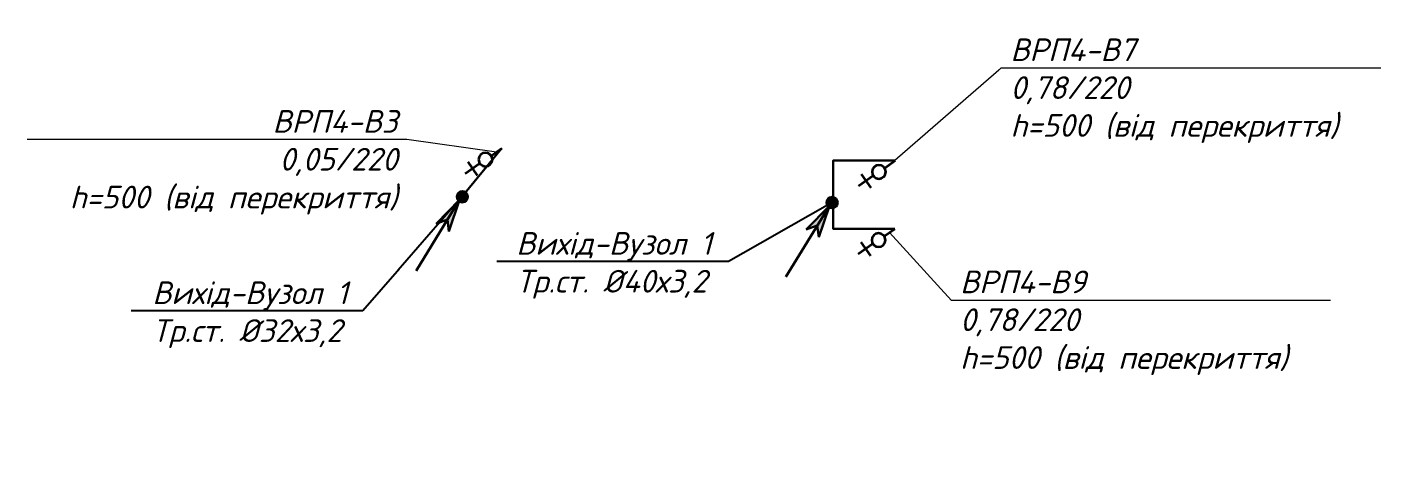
# Model space of a CAD drawing. Header units: millimetres. Extents: x -164867 to 807677, y -316775 to 513985.
# Drawn here: x 676833 to 691769, y 266636 to 271317 of the extents above; entities that cross this region are included whole.
import ezdxf
from ezdxf import colors
from ezdxf.entities.mleader import LeaderData, LeaderLine
from ezdxf.math import Vec2, Vec3

# ---------------------------------------------------------------- set-up
doc = ezdxf.new("R2010")
doc.units = ezdxf.units.MM
for name, color, linetype, lineweight in [('E_В лотку', 5, 'Kabl_in_Lotok', 30), ('E_Обладнання', 84, 'Continuous', 35), ('E_Позначення', 7, 'Continuous', 15), ('E_Розп. мережі', 5, 'Continuous', 30)]:
    doc.layers.add(name, color=color, linetype=linetype, lineweight=lineweight)
doc.layers.add('выноски', color=7, linetype='Continuous')
doc.styles.add('GOST 2.304', font='isocpeui.ttf')
doc.styles.add('ГОСТ 2.304', font='isocpeui.ttf')
doc.linetypes.add('Kabl_in_Lotok', pattern='A,10,[130,ltypeshp.shx,S=1,R=0,X=0,Y=0],1,[130,ltypeshp.shx,S=1,R=90,X=0,Y=-1],1,[130,ltypeshp.shx,S=1,R=0,X=0,Y=0],10', length=22)

# ---------------------------------------------------------------- blocks, each defined once
blk = doc.blocks.new('электровывод')
at = {"color": 0, "linetype": 'ByBlock', "lineweight": -2}
for p, q in [((-122.6, 123.9), (-204.8, 207)), ((-202.4, 127.2), (-125, 203.7)), ((-59.5, 60.1), (0, 0))]:
    blk.add_line(p, q, dxfattribs=at)
blk.add_circle((-91, 92), 44.9, dxfattribs=at)
blk = doc.blocks.new('_None')
blk = doc.blocks.new('*U69')
at = {"lineweight": -2}
h = blk.add_hatch(color=256, dxfattribs=at)
edge = h.paths.add_edge_path()
edge.add_arc((0.07, 0), 1.28, 0, 360)
h = blk.add_hatch(color=256, dxfattribs=at)
h.paths.add_polyline_path([(-0.47, -0.71), (-5.33, -6.22), (-2.9, -5.18)])
h.paths.add_polyline_path([(-0.47, -0.71), (-2.9, -5.18), (-2.45, -7.79)])
for p, q in [((-9.24, -16.84), (-0.47, -0.71)), ((-0.47, -0.71), (-5.33, -6.22)), ((-0.47, -0.71), (-5.33, -6.22)), ((-0.47, -0.71), (-2.45, -7.79)), ((-0.47, -0.71), (-2.45, -7.79)), ((-5.33, -6.22), (-2.9, -5.18)), ((-5.33, -6.22), (-2.9, -5.18)), ((-2.9, -5.18), (-2.45, -7.79)), ((-2.9, -5.18), (-2.45, -7.79))]:
    blk.add_line(p, q, dxfattribs=at)
blk.add_circle((0.11, 0), 1.24, dxfattribs=at)

msp = doc.modelspace()

# ---------------------------------------------------------------- linework, layer by layer
at = {"layer": 'E_Розп. мережі', "ltscale": 30}
msp.add_lwpolyline([(682069.54, 269980.97), (681629.26, 269447.64)], dxfattribs=at)
at = {"layer": 'E_Розп. мережі'}
msp.add_lwpolyline([(686407.04, 269094.94), (685725.68, 269094.94), (685725.68, 269844.94), (686410.66, 269844.94)], dxfattribs=at)

# ---------------------------------------------------------------- block references
at = {"layer": 'E_В лотку', "xscale": 50.00000000000003, "yscale": 50.00000000000003, "zscale": 50.00000000000003, "rotation": 357.0874877686715}
msp.add_blockref('*U69', (681629.26, 269447.64), dxfattribs=at)
at = {"layer": 'E_Обладнання', "xscale": -1.687500000021706, "yscale": 1.687500000021705, "zscale": 1.687500000021704, "rotation": 169.4892115701172}
for p in [(682069.54, 269980.97), (686410.66, 269844.94), (686407.04, 269094.94)]:
    msp.add_blockref('электровывод', p, dxfattribs=at)
at = {"layer": 'E_Розп. мережі', "xscale": 50.00000000000003, "yscale": 50.00000000000003, "zscale": 50.00000000000003, "rotation": 357.0874877686715}
msp.add_blockref('*U69', (685709.25, 269383.19), dxfattribs=at)

# ---------------------------------------------------------------- next in the draw order: leaders
at = {"layer": 'E_Позначення'}
ml = msp.add_multileader_mtext('Standard', dxfattribs=at)
ml.set_content('ВРП4-В7\\P0,78/220\\Ph=500 (від перекриття)', color=256, style='ГОСТ 2.304')
ml.set_leader_properties(color=256, linetype='ByLayer', lineweight=-1)
ml.set_arrow_properties(name='NONE')
ml.build(insert=Vec2(0, 0))
ml.multileader.update_dxf_attribs({"has_dogleg": 0, "text_left_attachment_type": 6, "text_right_attachment_type": 6, "dogleg_length": 0, "arrow_head_size": 1})
ctx = ml.context
ctx.base_point, ctx.char_height, ctx.arrow_head_size, ctx.landing_gap_size, ctx.plane_origin = Vec3(687581.29, 270866.5), 250, 1, 100, Vec3(706139.02, 269204.32)
ctx.left_attachment, ctx.right_attachment = 6, 6
notes = []
notes.append((ctx, [(0, (1, 1, 0), (687581.29, 270866.5), (1, 0), 0, [(0, [(686352.06, 269804.22)], 0, [])])]))
ctx.mtext.insert, ctx.mtext.flow_direction = Vec3(687681.29, 271191.5), 5
ctx.mtext.has_bg_fill, ctx.mtext.bg_color, ctx.mtext.bg_scale_factor, ctx.mtext.bg_transparency, ctx.mtext.use_window_bg_color = 1, -1027028792, 1.5, 0, 1
ml = msp.add_multileader_mtext('Standard', dxfattribs=at)
ml.set_content('ВРП4-В9\\P0,78/220\\Ph=500 (від перекриття)', color=256, style='ГОСТ 2.304')
ml.set_leader_properties(color=256, linetype='ByLayer', lineweight=-1)
ml.set_arrow_properties(name='NONE')
ml.build(insert=Vec2(0, 0))
ml.multileader.update_dxf_attribs({"has_dogleg": 0, "text_left_attachment_type": 6, "text_right_attachment_type": 6, "dogleg_length": 0, "arrow_head_size": 1})
ctx = ml.context
ctx.base_point, ctx.char_height, ctx.arrow_head_size, ctx.landing_gap_size, ctx.plane_origin = Vec3(687026.14, 268309.15), 250, 1, 100, Vec3(706135.4, 268454.32)
ctx.left_attachment, ctx.right_attachment = 6, 6
notes.append((ctx, [(0, (1, 1, 0), (687026.14, 268309.15), (1, 0), 0, [(0, [(686348.44, 269054.22)], 0, [])])]))
ctx.mtext.insert, ctx.mtext.flow_direction = Vec3(687126.14, 268634.15), 5
ctx.mtext.has_bg_fill, ctx.mtext.bg_color, ctx.mtext.bg_scale_factor, ctx.mtext.bg_transparency, ctx.mtext.use_window_bg_color = 1, -1027028792, 1.5, 0, 1
at = {"layer": 'выноски', "color": 6, "ltscale": 100}
ml = msp.add_multileader_mtext('Standard', dxfattribs=at)
ml.set_content('Вихід-Вузол 1\\PТр.ст. %%C32х3,2 ', color=6, style='GOST 2.304')
ml.set_leader_properties()
ml.set_arrow_properties(name='NONE')
ml.build(insert=Vec2(0, 0))
ml.multileader.update_dxf_attribs({"text_left_attachment_type": 6, "text_right_attachment_type": 6})
ctx = ml.context
ctx.base_point, ctx.char_height, ctx.plane_origin = Vec3(678212.85, 268189.22), 250, Vec3(680108.28, 268925.2)
ctx.left_attachment, ctx.right_attachment = 6, 6
notes.append((ctx, [(1, (1, 1, 0), (680538.86, 268189.22), (-1, 0), 8, [(1, [(681629.26, 269447.64)], 0, [])])]))
ctx.mtext.insert, ctx.mtext.width, ctx.mtext.defined_height, ctx.mtext.flow_direction = Vec3(678214.85, 268514.22), 2678.4939, 297.17, 5
ctx.mtext.has_bg_fill, ctx.mtext.bg_color, ctx.mtext.bg_scale_factor, ctx.mtext.bg_transparency, ctx.mtext.use_window_bg_color = 1, -1023410167, 1.5, 0, 1
ml = msp.add_multileader_mtext('Standard', dxfattribs=at)
ml.set_content('Вихід-Вузол 1\\PТр.ст. %%C40х3,2 ', color=6, style='GOST 2.304')
ml.set_leader_properties()
ml.set_arrow_properties(name='NONE')
ml.build(insert=Vec2(0, 0))
ml.multileader.update_dxf_attribs({"text_left_attachment_type": 6, "text_right_attachment_type": 6})
ctx = ml.context
ctx.base_point, ctx.char_height, ctx.plane_origin = Vec3(682227.9, 268733.13), 250, Vec3(684140.19, 266836.94)
ctx.left_attachment, ctx.right_attachment = 6, 6
notes.append((ctx, [(1, (1, 1, 0), (684570.77, 268733.13), (-1, 0), 8, [(1, [(685714.84, 269382.85)], 0, [])])]))
ctx.mtext.insert, ctx.mtext.width, ctx.mtext.defined_height, ctx.mtext.flow_direction = Vec3(682229.9, 269058.13), 2678.4939, 297.17, 5
ctx.mtext.has_bg_fill, ctx.mtext.bg_color, ctx.mtext.bg_scale_factor, ctx.mtext.bg_transparency, ctx.mtext.use_window_bg_color = 1, -1023410167, 1.5, 0, 1
for ctx, leaders in notes:
    for number, flags, end, landing, length, lines in leaders:
        leader = LeaderData()
        leader.index, (leader.has_last_leader_line, leader.has_dogleg_vector, leader.attachment_direction) = number, flags
        leader.last_leader_point, leader.dogleg_vector, leader.dogleg_length = Vec3(end), Vec3(landing), length
        for number, points, colour, breaks in lines:
            line = LeaderLine()
            line.index, line.vertices, line.color, line.breaks = number, Vec3.list(points), colors.encode_raw_color(colour), breaks
            leader.lines.append(line)
        ctx.leaders.append(leader)

# ---------------------------------------------------------------- next in the draw order: leaders
at = {"layer": 'E_Позначення'}
ml = msp.add_multileader_mtext('Standard', dxfattribs=at)
ml.set_content('ВРП4-В3\\P0,05/220\\Ph=500 (від перекриття)', color=256, style='ГОСТ 2.304')
ml.set_leader_properties(color=256, linetype='ByLayer', lineweight=-1)
ml.set_arrow_properties(name='NONE')
ml.build(insert=Vec2(0, 0))
ml.multileader.update_dxf_attribs({"has_dogleg": 0, "text_left_attachment_type": 6, "text_right_attachment_type": 6, "dogleg_length": 0, "arrow_head_size": 1})
ctx = ml.context
ctx.base_point, ctx.char_height, ctx.arrow_head_size, ctx.landing_gap_size, ctx.plane_origin = Vec3(676988.74, 270077.3), 250, 1, 100, Vec3(701797.9, 269340.34)
ctx.left_attachment, ctx.right_attachment, ctx.text_align_type = 6, 6, 2
notes = []
notes.append((ctx, [(1, (1, 1, 0), (681020.94, 270077.3), (-1, 0), 0, [(0, [(682010.94, 269940.24)], 0, [])])]))
ctx.mtext.insert, ctx.mtext.alignment, ctx.mtext.flow_direction = Vec3(680920.94, 270402.3), 3, 5
ctx.mtext.has_bg_fill, ctx.mtext.bg_color, ctx.mtext.bg_scale_factor, ctx.mtext.bg_transparency, ctx.mtext.use_window_bg_color = 1, -1027028792, 1.5, 0, 1
for ctx, leaders in notes:
    for number, flags, end, landing, length, lines in leaders:
        leader = LeaderData()
        leader.index, (leader.has_last_leader_line, leader.has_dogleg_vector, leader.attachment_direction) = number, flags
        leader.last_leader_point, leader.dogleg_vector, leader.dogleg_length = Vec3(end), Vec3(landing), length
        for number, points, colour, breaks in lines:
            line = LeaderLine()
            line.index, line.vertices, line.color, line.breaks = number, Vec3.list(points), colors.encode_raw_color(colour), breaks
            leader.lines.append(line)
        ctx.leaders.append(leader)

doc.saveas('drawing.dxf')
